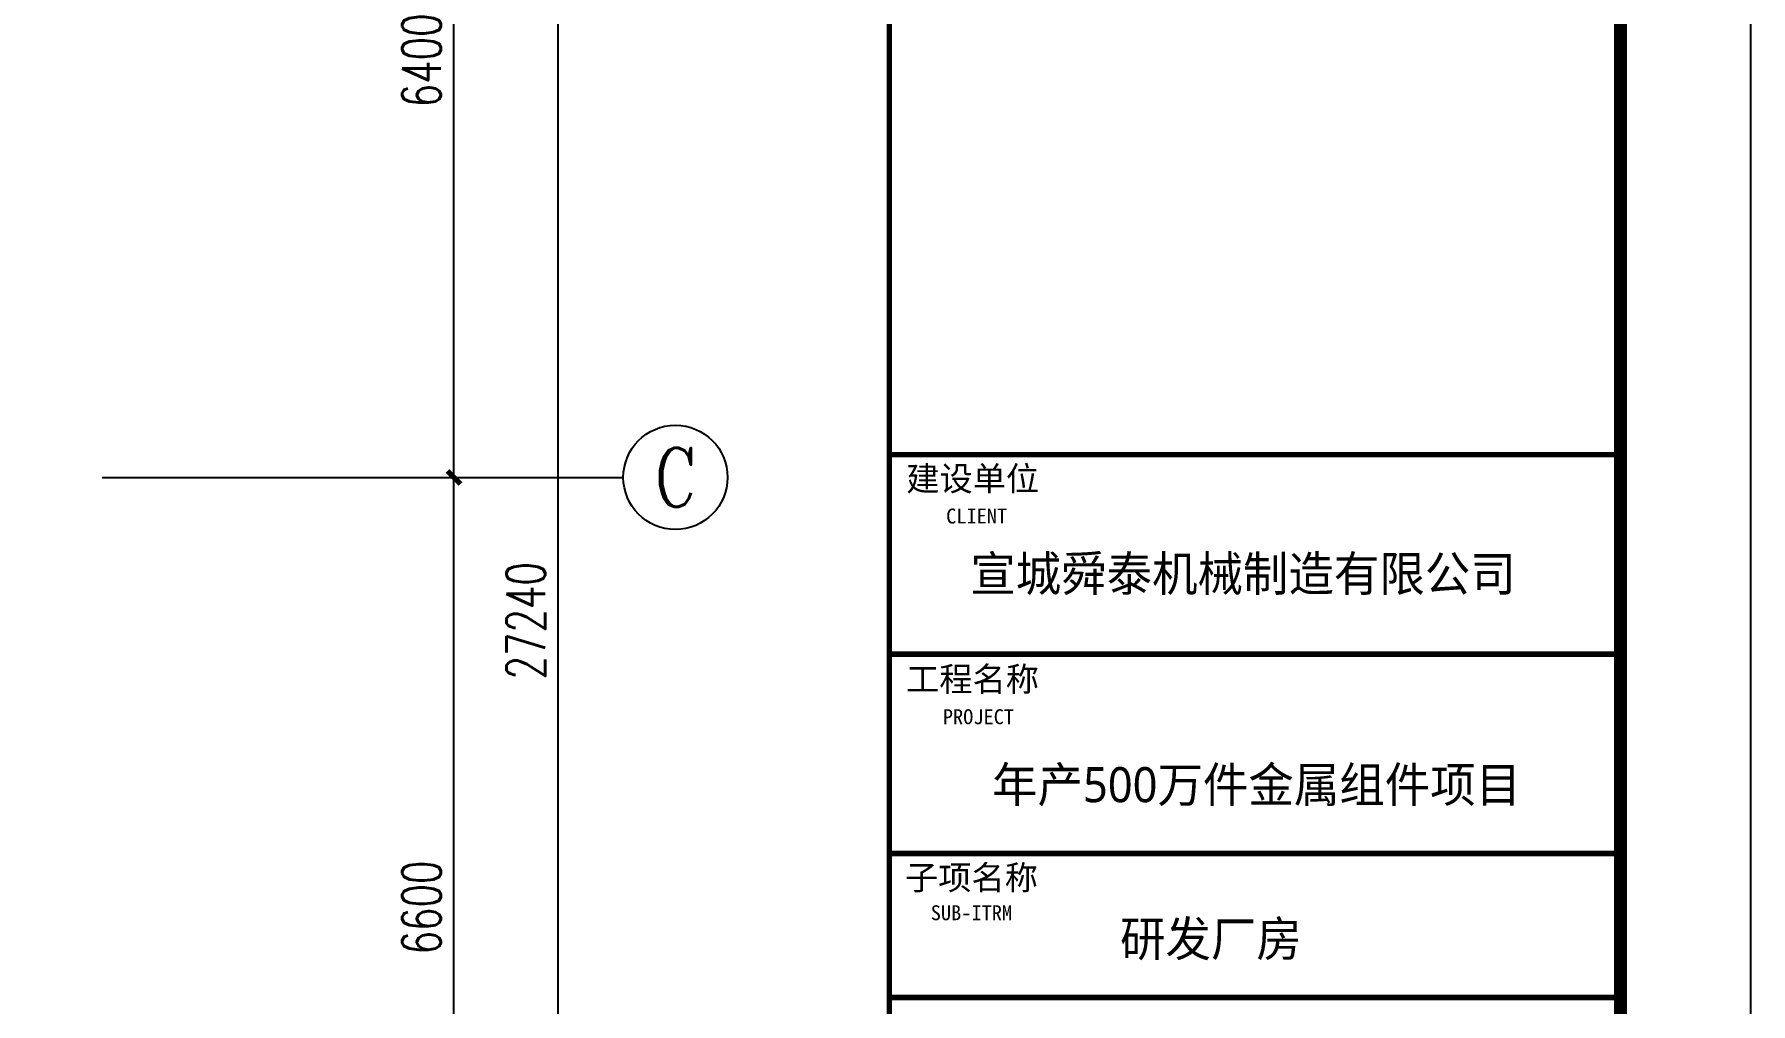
# Model space of a CAD drawing. Extents: x 343352 to 432452, y 769729 to 1078684.
# Drawn here: x 389580 to 402752, y 1010040 to 1017478 of the extents above; entities that cross this region are included whole.
import ezdxf
from ezdxf.enums import TextEntityAlignment as Align

# ---------------------------------------------------------------- set-up
doc = ezdxf.new("R2010")
doc.units = 0
doc.header["$LTSCALE"] = 1000
doc.header["$MEASUREMENT"] = 0
for name, color, linetype in [('46', 7, 'Continuous'), ('AXIS', 3, 'Continuous'), ('AXIS_TEXT', 7, 'Continuous'), ('PUB_TEXT', 7, 'Continuous'), ('PUB_TITLE', 4, 'Continuous')]:
    doc.layers.add(name, color=color, linetype=linetype)
doc.styles.add('-黑体', font='msyh.ttf', dxfattribs={"width": 0.8})
doc.styles.add('_TCH_AXIS', font='COMPLEX', dxfattribs={"bigfont": 'GBCBIG'})
doc.styles.add('_TCH_DIM_T3', font='SIMPLEX', dxfattribs={"width": 0.705882, "bigfont": 'GBCBIG'})
doc.styles.add('COMPLEX', font='COMPLEX')
doc.styles.add('TQ', font='')
doc.styles.get('TQ').set_extended_font_data('SimSun')
doc.dimstyles.new('_TCH_ARCH&&100', dxfattribs={"dimtxt": 297.5, "dimasz": 100, "dimexe": 250, "dimexo": 300, "dimgap": 100, "dimtad": 1, "dimdec": 0, "dimzin": 0, "dimdsep": 46, "dimtxsty": '_TCH_DIM_T3', "dimblk": 'ARCHTICK', "dimcen": 0.09, "dimclrt": 7, "dimazin": 2, "dimtfac": 1, "dimtdec": 0, "dimtix": 1, "dimtmove": 2, "dimatfit": 3, "dimfxl": 0, "dimtolj": 1, "dimtzin": 0, "dimarcsym": 0})

# ---------------------------------------------------------------- blocks, each defined once
blk = doc.blocks.new('_ArchTick')
at = {"color": 0, "linetype": 'ByBlock', "const_width": 0.4}
blk.add_lwpolyline([(-0.5, -0.5), (0.5, 0.5)], dxfattribs=at)
blk = doc.blocks.new('*D97')
at = {"layer": 'AXIS', "color": 0, "lineweight": -2}
for p, q in [((390601, 1014078), (393051, 1014078)), ((392801, 1007478), (392801, 1014078)), ((390601, 1007478), (393051, 1007478))]:
    blk.add_line(p, q, dxfattribs=at)
at = {"layer": 'Defpoints', "color": 0}
for p in [(390301, 1014078), (392801, 1014078), (390301, 1007478)]:
    blk.add_point(p, dxfattribs=at)
at = {"layer": 'AXIS', "color": 0, "lineweight": -2, "xscale": 100, "yscale": 100, "zscale": 100}
for p, rotation in [((392801, 1014078), 90), ((392801, 1007478), 270)]:
    blk.add_blockref('_ArchTick', p, dxfattribs=dict(at, rotation=rotation))
at = {"layer": 'AXIS', "color": 7, "insert": (392552, 1010778), "char_height": 297.5, "attachment_point": 5, "rotation": 90, "style": '_TCH_DIM_T3'}
blk.add_mtext('\\A1;6600', dxfattribs=at)
blk = doc.blocks.new('*D98')
at = {"layer": 'AXIS', "color": 0, "lineweight": -2}
for p, q in [((390601, 1020478), (393051, 1020478)), ((392801, 1014078), (392801, 1020478)), ((390601, 1014078), (393051, 1014078))]:
    blk.add_line(p, q, dxfattribs=at)
at = {"layer": 'Defpoints', "color": 0}
for p in [(390301, 1020478), (392801, 1020478), (390301, 1014078)]:
    blk.add_point(p, dxfattribs=at)
at = {"layer": 'AXIS', "color": 0, "lineweight": -2, "xscale": 100, "yscale": 100, "zscale": 100}
for p, rotation in [((392801, 1020478), 90), ((392801, 1014078), 270)]:
    blk.add_blockref('_ArchTick', p, dxfattribs=dict(at, rotation=rotation))
at = {"layer": 'AXIS', "color": 7, "insert": (392552, 1017278), "char_height": 297.5, "attachment_point": 5, "rotation": 90, "style": '_TCH_DIM_T3'}
blk.add_mtext('\\A1;6400', dxfattribs=at)
blk = doc.blocks.new('*D101')
at = {"layer": 'AXIS', "color": 0, "lineweight": -2}
for p, q in [((390601, 1026598), (393851, 1026598)), ((393601, 999358), (393601, 1026598)), ((390601, 999358), (393851, 999358))]:
    blk.add_line(p, q, dxfattribs=at)
at = {"layer": 'Defpoints', "color": 0}
for p in [(390301, 1026598), (393601, 1026598), (390301, 999358)]:
    blk.add_point(p, dxfattribs=at)
at = {"layer": 'AXIS', "color": 0, "lineweight": -2, "xscale": 100, "yscale": 100, "zscale": 100}
for p, rotation in [((393601, 1026598), 90), ((393601, 999358), 270)]:
    blk.add_blockref('_ArchTick', p, dxfattribs=dict(at, rotation=rotation))
at = {"layer": 'AXIS', "color": 7, "insert": (393352, 1012978), "char_height": 297.5, "attachment_point": 5, "rotation": 90, "style": '_TCH_DIM_T3'}
blk.add_mtext('\\A1;27240', dxfattribs=at)
blk = doc.blocks.new('_AXISO')
blk.add_circle((0, 0), 0.5)
at = {"layer": 'AXIS_TEXT', "style": 'COMPLEX', "width": 1.041667}
blk.add_attdef('A', text='', height=0.56, dxfattribs=at).set_placement((-0.25, -0.28), (0.25, -0.28), align=Align.FIT)

msp = doc.modelspace()

# ---------------------------------------------------------------- linework, layer by layer
at = {"layer": 'AXIS'}
msp.add_line((390100.6, 1014078.3), (394100.6, 1014078.3), dxfattribs=at)
at = {"layer": 'PUB_TITLE'}
msp.add_lwpolyline([(343352.5, 991835.2), (402752.5, 991835.2), (402752.5, 1033835.2), (343352.5, 1033835.2)], close=True, dxfattribs=at)
at = {"layer": 'PUB_TITLE', "const_width": 100}
msp.add_lwpolyline([(345852.5, 992835.2), (401752.5, 992835.2), (401752.5, 1032835.2), (345852.5, 1032835.2)], close=True, dxfattribs=at)
at = {"layer": 'PUB_TITLE', "lineweight": 40, "const_width": 42.5}
for points in [[(396142.5, 1032835.2), (396142.5, 992835.2)], [(396142.5, 1014252.1), (401752.5, 1014252.1)], [(396142.5, 1012722.1), (401752.5, 1012722.1)], [(396142.5, 1011192.1), (401752.5, 1011192.1)], [(396142.5, 1010087.1), (401752.5, 1010087.1)]]:
    msp.add_lwpolyline(points, dxfattribs=at)

# ---------------------------------------------------------------- block references
at = {"layer": 'AXIS'}
ref = msp.add_blockref('_AXISO', (394500.6, 1014078.3), dxfattribs=dict(at, xscale=800, yscale=800, zscale=800))
ref.add_attrib('A', 'C', dxfattribs={"layer": 'AXIS_TEXT', "height": 452, "style": '_TCH_AXIS', "width": 1.024}).set_placement((394335.3, 1013852.3), (394665.9, 1013852.3), align=Align.FIT)

# ---------------------------------------------------------------- texts
at = {"layer": '46', "linetype": 'Continuous', "style": '-黑体', "width": 0.95}
for s, height, p in [('宣城舜泰机械制造有限公司', 269.197, (396763.1, 1013204.7)), ('年产500万件金属组件项目', 269.197, (396930.8, 1011585.7)), ('研发厂房', 269.2, (397912.5, 1010403.4))]:
    msp.add_text(s, height=height, dxfattribs=at).set_placement(p)
at = {"layer": 'PUB_TEXT', "attachment_point": 1, "style": 'TQ'}
for s, insert, char_height, width in [('建设单位', (396271.9, 1014162.3), 187, 1111.8), ('CLIENT', (396578, 1013839.3), 114.75, 2399.55), ('工程名称', (396270.4, 1012624), 187, 1111.8), ('PROJECT', (396552.5, 1012299.1), 114.75, 2399.55), ('子项名称', (396262.3, 1011100.9), 187, 1111.8), ('SUB-ITRM', (396459.9, 1010795.1), 114.75, 2399.55)]:
    msp.add_mtext(s, dxfattribs=dict(at, insert=insert, char_height=char_height, width=width))

# ---------------------------------------------------------------- dimensions: what is measured, and where the dimension line sits
at = {"layer": 'AXIS'}
for p1, p2, distance, picture, middle in [((390300.6, 999358.3), (390300.6, 1026598.3), -3300, '*D101', (393351.8, 1012978.3)), ((390300.6, 1014078.3), (390300.6, 1020478.3), -2500, '*D98', (392551.8, 1017278.3)), ((390300.6, 1007478.3), (390300.6, 1014078.3), -2500, '*D97', (392551.8, 1010778.3))]:
    dim = msp.add_aligned_dim(p1=p1, p2=p2, distance=distance, dimstyle='_TCH_ARCH&&100', dxfattribs=at)
    dim.commit()
    dim.dimension.update_dxf_attribs({"geometry": picture, "text_midpoint": middle})

doc.saveas('drawing.dxf')
